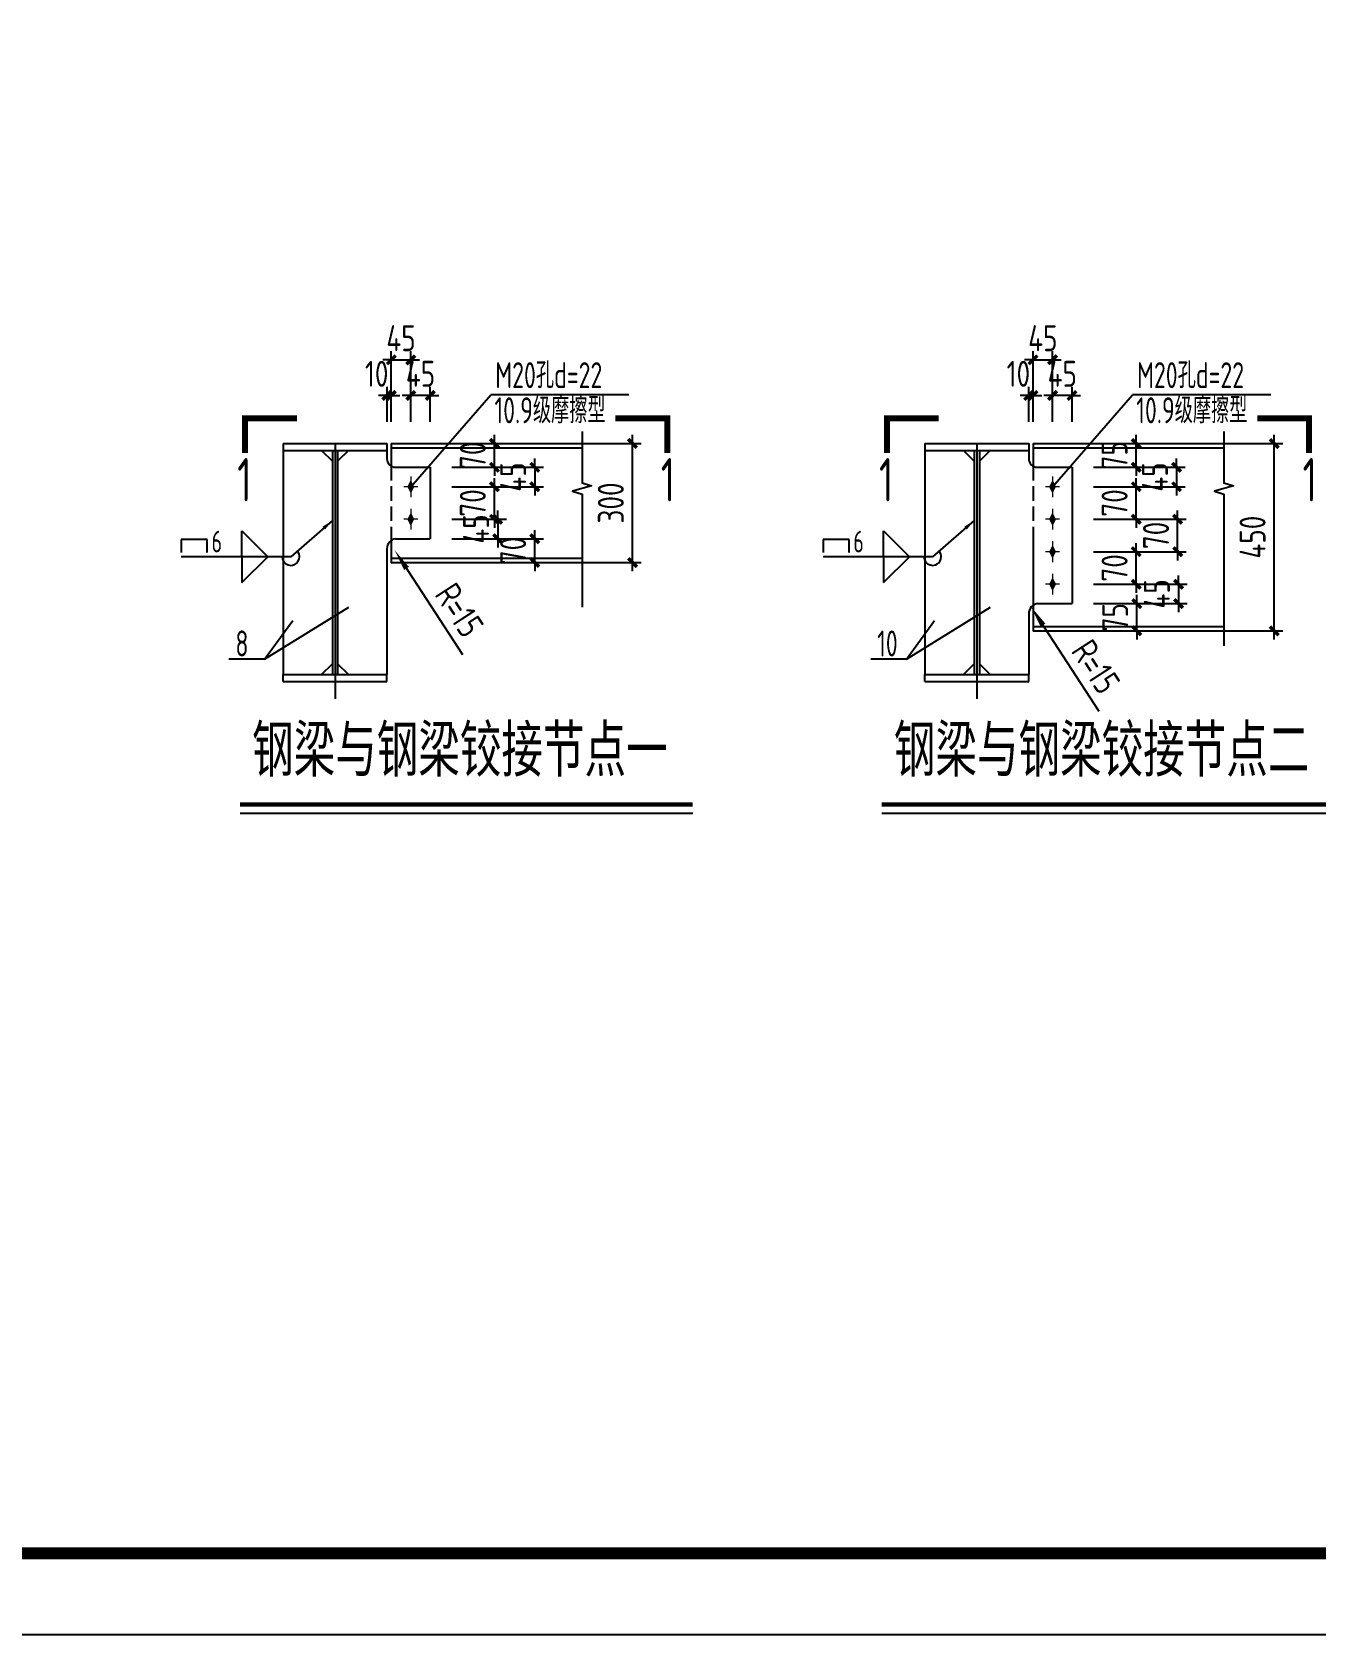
# Model space of a CAD drawing. Extents: x 180850 to 1400258, y 48356 to 327067.
# Drawn here: x 585291 to 607539, y 136382 to 164152 of the extents above; entities that cross this region are included whole.
import ezdxf
from ezdxf.enums import TextEntityAlignment as Align

# ---------------------------------------------------------------- set-up
doc = ezdxf.new("R2010")
doc.units = 0
doc.header["$LTSCALE"] = 1000
doc.linetypes.add('DASH', pattern=[0.35, 0.25, -0.1])
for name, color, linetype in [('AXIS', 3, 'Continuous'), ('BOLT', 251, 'Continuous'), ('GL', 150, 'Continuous'), ('NUM', 7, 'Continuous'), ('PUB_DIM', 3, 'Continuous'), ('PUB_TEXT', 7, 'Continuous'), ('PUB_TITLE', 4, 'Continuous'), ('PZ', 202, 'Continuous'), ('STXT_HF', 7, 'Continuous'), ('STXT_HF_TEXT', 7, 'Continuous'), ('TEXT', 7, 'Continuous'), ('THIN', 7, 'Continuous')]:
    doc.layers.add(name, color=color, linetype=linetype)
doc.layers.add('螺栓', color=15, linetype='Continuous', lineweight=18)
doc.styles.get("Standard").update_dxf_attribs({"font": 'gbenor.shx', "bigfont": 'gbcbig.shx'})
doc.styles.add('TSSD_Dimension', font='Tssdeng.shx', dxfattribs={"width": 0.8, "bigfont": 'hztxt.shx'})
doc.styles.add('TSSD_Label', font='tssdeng.shx', dxfattribs={"width": 0.7, "bigfont": 'hztxt.shx'})
doc.styles.add('TSSD_Norm', font='tssdeng.shx', dxfattribs={"bigfont": 'hztxt.shx'})
doc.styles.add('XD2008', font='tssdeng.shx', dxfattribs={"width": 0.7, "bigfont": 'hztxt.shx'})
doc.styles.add('标准字体', font='tssdeng.shx', dxfattribs={"width": 0.7, "bigfont": 'tssdchn.shx'})
doc.dimstyles.new('TSAN_20_150', dxfattribs={"dimtxt": 450, "dimasz": 150, "dimexe": 150, "dimexo": 375, "dimgap": 150, "dimtad": 2, "dimlfac": 0.133333, "dimzin": 0, "dimdsep": 46, "dimtxsty": 'TSSD_Dimension', "dimblk": 'CLOSEDBLANK', "dimblk1": 'CLOSEDBLANK', "dimblk2": 'CLOSEDBLANK', "dimcen": 0, "dimdle": 150, "dimclrt": 7, "dimadec": 0, "dimazin": 0, "dimtfac": 1, "dimtdec": 0, "dimtix": 1, "dimtmove": 2, "dimatfit": 3, "dimldrblk": 'CLOSEDBLANK', "dimfxl": 1, "dimtolj": 1, "dimtzin": 0, "dimarcsym": 0})
doc.dimstyles.new('TSSD_20_150', dxfattribs={"dimtxt": 450, "dimasz": 150, "dimexe": 150, "dimexo": 375, "dimgap": 150, "dimtad": 1, "dimdec": 0, "dimlfac": 0.133333, "dimzin": 0, "dimdsep": 46, "dimtxsty": 'TSSD_Dimension', "dimblk": 'ARCHTICK', "dimcen": 0, "dimdle": 150, "dimclrt": 7, "dimadec": 0, "dimazin": 0, "dimtfac": 1, "dimtdec": 0, "dimtix": 1, "dimtmove": 2, "dimatfit": 3, "dimfxl": 1, "dimtolj": 1, "dimtzin": 0, "dimarcsym": 0})
doc.dimstyles.new('TSSD_LEADER_STYLE_200.0', dxfattribs={"dimtxt": 0.18, "dimasz": 200, "dimexe": 0.18, "dimexo": 0.0625, "dimgap": 0.09, "dimtad": 0, "dimtih": 1, "dimtoh": 1, "dimdec": 4, "dimzin": 0, "dimdsep": 46, "dimtxsty": 'Standard', "dimcen": 0.09, "dimadec": 0, "dimazin": 0, "dimtfac": 1, "dimtdec": 4, "dimtofl": 0, "dimtmove": 0, "dimatfit": 3, "dimfxl": 1, "dimtolj": 1, "dimtzin": 0, "dimarcsym": 0})

# ---------------------------------------------------------------- blocks, each defined once
blk = doc.blocks.new('_ClosedBlank')
at = {"color": 0}
blk.add_lwpolyline([(0, 0, 0, 0.658, 0), (-2.5, 0, 0.658, 0.658, 0)], format="xyseb", dxfattribs=at)
blk = doc.blocks.new('*D25')
at = {"layer": 'AXIS', "color": 0, "lineweight": -2, "transparency": 16777216}
blk.add_line((592755, 153360), (591658, 155048), dxfattribs=at)
at = {"layer": 'Defpoints', "color": 0, "transparency": 16777216}
for p in [(591483, 155317), (591576, 155173)]:
    blk.add_point(p, dxfattribs=at)
at = {"layer": 'AXIS', "color": 0, "lineweight": -2, "transparency": 16777216, "xscale": 150, "yscale": 150, "zscale": 150, "rotation": 123.0198582543646}
blk.add_blockref('_ClosedBlank', (591576, 155173), dxfattribs=at)
at = {"layer": 'AXIS', "color": 7, "transparency": 16777216, "insert": (592697, 154137), "char_height": 450, "attachment_point": 5, "rotation": 303.0199, "style": 'TSSD_Dimension'}
blk.add_mtext('\\A1;R=15', dxfattribs=at)
blk = doc.blocks.new('高强螺栓')
at = {"layer": '螺栓'}
for p, q in [((16, 0), (-16, 0)), ((0, 24), (0, -24))]:
    blk.add_line(p, q, dxfattribs=at)
blk.add_solid([(-8, 0), (0, 16), (0, -16), (8, 0)], dxfattribs=at)
blk = doc.blocks.new('_ArchTick')
at = {"color": 0, "linetype": 'ByBlock', "const_width": 0.4}
blk.add_lwpolyline([(-0.5, -0.5), (0.5, 0.5)], dxfattribs=at)
blk = doc.blocks.new('*D26')
at = {"layer": 'AXIS', "color": 0, "lineweight": -2, "transparency": 16777216}
for p, q in [((593360, 155711), (593360, 155861)), ((592567, 155711), (593510, 155711)), ((593360, 155711), (593360, 155374)), ((592567, 155374), (593510, 155374)), ((593360, 155374), (593360, 155224))]:
    blk.add_line(p, q, dxfattribs=at)
at = {"layer": 'Defpoints', "color": 0, "transparency": 16777216}
for p in [(592192, 155711), (592192, 155374), (593360, 155374)]:
    blk.add_point(p, dxfattribs=at)
at = {"layer": 'AXIS', "color": 0, "lineweight": -2, "transparency": 16777216, "xscale": 150, "yscale": 150, "zscale": 150}
for p, rotation in [((593360, 155711), 270), ((593360, 155374), 90)]:
    blk.add_blockref('_ArchTick', p, dxfattribs=dict(at, rotation=rotation))
at = {"layer": 'AXIS', "color": 7, "transparency": 16777216, "insert": (592985, 155543), "char_height": 450, "attachment_point": 5, "rotation": 90, "style": 'TSSD_Dimension'}
blk.add_mtext('\\A1;45', dxfattribs=at)
blk = doc.blocks.new('*D27')
at = {"layer": 'AXIS', "color": 0, "lineweight": -2, "transparency": 16777216}
for p, q in [((591854, 157856), (591704, 157856)), ((591854, 157399), (591854, 158006)), ((592192, 157856), (591854, 157856)), ((592192, 157399), (592192, 158006)), ((592192, 157856), (592342, 157856))]:
    blk.add_line(p, q, dxfattribs=at)
at = {"layer": 'Defpoints', "color": 0, "transparency": 16777216}
for p in [(591854, 157856), (591854, 157024), (592192, 157024)]:
    blk.add_point(p, dxfattribs=at)
at = {"layer": 'AXIS', "color": 0, "lineweight": -2, "transparency": 16777216, "xscale": 150, "yscale": 150, "zscale": 150}
blk.add_blockref('_ArchTick', (591854, 157856), dxfattribs=at)
at = {"layer": 'AXIS', "color": 0, "lineweight": -2, "transparency": 16777216, "xscale": 150, "yscale": 150, "zscale": 150, "rotation": 180}
blk.add_blockref('_ArchTick', (592192, 157856), dxfattribs=at)
at = {"layer": 'AXIS', "color": 7, "transparency": 16777216, "insert": (592023, 158231), "char_height": 450, "attachment_point": 5, "style": 'TSSD_Dimension'}
blk.add_mtext('\\A1;45', dxfattribs=at)
blk = doc.blocks.new('*D28')
at = {"layer": 'AXIS', "color": 0, "lineweight": -2, "transparency": 16777216}
for p, q in [((594003, 155374), (594003, 155524)), ((592567, 155374), (594153, 155374)), ((594003, 154961), (594003, 155374)), ((593729, 154961), (594153, 154961)), ((594003, 154961), (594003, 154811))]:
    blk.add_line(p, q, dxfattribs=at)
at = {"layer": 'Defpoints', "color": 0, "transparency": 16777216}
for p in [(592192, 155374), (594003, 155374), (593354, 154961)]:
    blk.add_point(p, dxfattribs=at)
at = {"layer": 'AXIS', "color": 0, "lineweight": -2, "transparency": 16777216, "xscale": 150, "yscale": 150, "zscale": 150}
for p, rotation in [((594003, 155374), 270), ((594003, 154961), 90)]:
    blk.add_blockref('_ArchTick', p, dxfattribs=dict(at, rotation=rotation))
at = {"layer": 'AXIS', "color": 7, "transparency": 16777216, "insert": (593628, 155168), "char_height": 450, "attachment_point": 5, "rotation": 90, "style": 'TSSD_Dimension'}
blk.add_mtext('\\A1;70', dxfattribs=at)
blk = doc.blocks.new('*D29')
at = {"layer": 'AXIS', "color": 0, "lineweight": -2, "transparency": 16777216}
for p, q in [((592564, 157024), (593454, 157024)), ((593304, 157024), (593304, 157174)), ((593304, 156611), (593304, 157024)), ((592567, 156611), (593454, 156611)), ((593304, 156611), (593304, 156461))]:
    blk.add_line(p, q, dxfattribs=at)
at = {"layer": 'Defpoints', "color": 0, "transparency": 16777216}
for p in [(592189, 157024), (593304, 157024), (592192, 156611)]:
    blk.add_point(p, dxfattribs=at)
at = {"layer": 'AXIS', "color": 0, "lineweight": -2, "transparency": 16777216, "xscale": 150, "yscale": 150, "zscale": 150}
for p, rotation in [((593304, 157024), 270), ((593304, 156611), 90)]:
    blk.add_blockref('_ArchTick', p, dxfattribs=dict(at, rotation=rotation))
at = {"layer": 'AXIS', "color": 7, "transparency": 16777216, "insert": (592929, 156818), "char_height": 450, "attachment_point": 5, "rotation": 90, "style": 'TSSD_Dimension'}
blk.add_mtext('\\A1;70', dxfattribs=at)
blk = doc.blocks.new('*D30')
at = {"layer": 'AXIS', "color": 0, "lineweight": -2, "transparency": 16777216}
for p, q in [((593729, 157024), (595846, 157024)), ((595696, 154811), (595696, 157174)), ((593729, 154961), (595846, 154961))]:
    blk.add_line(p, q, dxfattribs=at)
at = {"layer": 'Defpoints', "color": 0, "transparency": 16777216}
for p in [(593354, 157024), (595696, 157024), (593354, 154961)]:
    blk.add_point(p, dxfattribs=at)
at = {"layer": 'AXIS', "color": 0, "lineweight": -2, "transparency": 16777216, "xscale": 150, "yscale": 150, "zscale": 150}
for p, rotation in [((595696, 157024), 90), ((595696, 154961), 270)]:
    blk.add_blockref('_ArchTick', p, dxfattribs=dict(at, rotation=rotation))
at = {"layer": 'AXIS', "color": 7, "transparency": 16777216, "insert": (595321, 155993), "char_height": 450, "attachment_point": 5, "rotation": 90, "style": 'TSSD_Dimension'}
blk.add_mtext('\\A1;300', dxfattribs=at)
blk = doc.blocks.new('*D31')
at = {"layer": 'AXIS', "color": 0, "lineweight": -2, "transparency": 16777216}
for p, q in [((591442, 157856), (591292, 157856)), ((591442, 157399), (591442, 158006)), ((591517, 157856), (591442, 157856)), ((591517, 157399), (591517, 158006)), ((591517, 157856), (591667, 157856))]:
    blk.add_line(p, q, dxfattribs=at)
at = {"layer": 'Defpoints', "color": 0, "transparency": 16777216}
for p in [(591442, 157856), (591442, 157024), (591517, 157024)]:
    blk.add_point(p, dxfattribs=at)
at = {"layer": 'AXIS', "color": 0, "lineweight": -2, "transparency": 16777216, "xscale": 150, "yscale": 150, "zscale": 150}
blk.add_blockref('_ArchTick', (591442, 157856), dxfattribs=at)
at = {"layer": 'AXIS', "color": 0, "lineweight": -2, "transparency": 16777216, "xscale": 150, "yscale": 150, "zscale": 150, "rotation": 180}
blk.add_blockref('_ArchTick', (591517, 157856), dxfattribs=at)
at = {"layer": 'AXIS', "color": 7, "transparency": 16777216, "insert": (591263, 158231), "char_height": 450, "attachment_point": 5, "style": 'TSSD_Dimension'}
blk.add_mtext('\\A1;10', dxfattribs=at)
blk = doc.blocks.new('*D32')
at = {"layer": 'AXIS', "color": 0, "lineweight": -2, "transparency": 16777216}
for p, q in [((591517, 157399), (591517, 158623)), ((591854, 157399), (591854, 158623)), ((591517, 158473), (591367, 158473)), ((591517, 158473), (591854, 158473)), ((591854, 158473), (592004, 158473))]:
    blk.add_line(p, q, dxfattribs=at)
at = {"layer": 'Defpoints', "color": 0, "transparency": 16777216}
for p in [(591854, 158473), (591517, 157024), (591854, 157024)]:
    blk.add_point(p, dxfattribs=at)
at = {"layer": 'AXIS', "color": 0, "lineweight": -2, "transparency": 16777216, "xscale": 150, "yscale": 150, "zscale": 150}
blk.add_blockref('_ArchTick', (591517, 158473), dxfattribs=at)
at = {"layer": 'AXIS', "color": 0, "lineweight": -2, "transparency": 16777216, "xscale": 150, "yscale": 150, "zscale": 150, "rotation": 180}
blk.add_blockref('_ArchTick', (591854, 158473), dxfattribs=at)
at = {"layer": 'AXIS', "color": 7, "transparency": 16777216, "insert": (591685, 158848), "char_height": 450, "attachment_point": 5, "style": 'TSSD_Dimension'}
blk.add_mtext('\\A1;45', dxfattribs=at)
blk = doc.blocks.new('*D33')
at = {"layer": 'AXIS', "color": 0, "lineweight": -2, "transparency": 16777216}
for p, q in [((594003, 156611), (594003, 156761)), ((592567, 156611), (594153, 156611)), ((594003, 156611), (594003, 156274)), ((592567, 156274), (594153, 156274)), ((594003, 156274), (594003, 156124))]:
    blk.add_line(p, q, dxfattribs=at)
at = {"layer": 'Defpoints', "color": 0, "transparency": 16777216}
for p in [(592192, 156611), (592192, 156274), (594003, 156274)]:
    blk.add_point(p, dxfattribs=at)
at = {"layer": 'AXIS', "color": 0, "lineweight": -2, "transparency": 16777216, "xscale": 150, "yscale": 150, "zscale": 150}
for p, rotation in [((594003, 156611), 270), ((594003, 156274), 90)]:
    blk.add_blockref('_ArchTick', p, dxfattribs=dict(at, rotation=rotation))
at = {"layer": 'AXIS', "color": 7, "transparency": 16777216, "insert": (593628, 156443), "char_height": 450, "attachment_point": 5, "rotation": 90, "style": 'TSSD_Dimension'}
blk.add_mtext('\\A1;45', dxfattribs=at)
blk = doc.blocks.new('_WELD004')
at = {"color": 0, "linetype": 'ByBlock'}
for p, q in [((0, 1), (1, 0)), ((0, 0), (0, 1))]:
    blk.add_line(p, q, dxfattribs=at)
blk = doc.blocks.new('_WELD0013')
at = {"color": 0, "linetype": 'ByBlock'}
for p, q in [((0.5, 1), (0, 1)), ((0.5, 0), (0.5, 1)), ((0, 0), (0.5, 0))]:
    blk.add_line(p, q, dxfattribs=at)
blk = doc.blocks.new('*D34')
at = {"layer": 'AXIS', "color": 0, "lineweight": -2, "transparency": 16777216}
for p, q in [((593304, 156274), (593304, 156424)), ((592567, 156274), (593454, 156274)), ((593304, 155711), (593304, 156274)), ((592567, 155711), (593454, 155711)), ((593304, 155711), (593304, 155561))]:
    blk.add_line(p, q, dxfattribs=at)
at = {"layer": 'Defpoints', "color": 0, "transparency": 16777216}
for p in [(592192, 156274), (593304, 156274), (592192, 155711)]:
    blk.add_point(p, dxfattribs=at)
at = {"layer": 'AXIS', "color": 0, "lineweight": -2, "transparency": 16777216, "xscale": 150, "yscale": 150, "zscale": 150}
for p, rotation in [((593304, 156274), 270), ((593304, 155711), 90)]:
    blk.add_blockref('_ArchTick', p, dxfattribs=dict(at, rotation=rotation))
at = {"layer": 'AXIS', "color": 7, "transparency": 16777216, "insert": (592929, 155993), "char_height": 450, "attachment_point": 5, "rotation": 90, "style": 'TSSD_Dimension'}
blk.add_mtext('\\A1;70', dxfattribs=at)
blk = doc.blocks.new('*D35')
at = {"layer": 'AXIS', "color": 0, "lineweight": -2, "transparency": 16777216}
blk.add_line((603783, 152378), (602686, 154066), dxfattribs=at)
at = {"layer": 'Defpoints', "color": 0, "transparency": 16777216}
for p in [(602511, 154335), (602604, 154192)]:
    blk.add_point(p, dxfattribs=at)
at = {"layer": 'AXIS', "color": 0, "lineweight": -2, "transparency": 16777216, "xscale": 150, "yscale": 150, "zscale": 150, "rotation": 123.0198582545169}
blk.add_blockref('_ClosedBlank', (602604, 154192), dxfattribs=at)
at = {"layer": 'AXIS', "color": 7, "transparency": 16777216, "insert": (603725, 153156), "char_height": 450, "attachment_point": 5, "rotation": 303.0199, "style": 'TSSD_Dimension'}
blk.add_mtext('\\A1;R=15', dxfattribs=at)
blk = doc.blocks.new('*D36')
at = {"layer": 'AXIS', "color": 0, "lineweight": -2, "transparency": 16777216}
for p, q in [((605158, 154586), (605158, 154736)), ((603687, 154586), (605308, 154586)), ((605158, 154586), (605158, 154249)), ((603687, 154249), (605308, 154249)), ((605158, 154249), (605158, 154099))]:
    blk.add_line(p, q, dxfattribs=at)
at = {"layer": 'Defpoints', "color": 0, "transparency": 16777216}
for p in [(603312, 154586), (603312, 154249), (605158, 154249)]:
    blk.add_point(p, dxfattribs=at)
at = {"layer": 'AXIS', "color": 0, "lineweight": -2, "transparency": 16777216, "xscale": 150, "yscale": 150, "zscale": 150}
for p, rotation in [((605158, 154586), 270), ((605158, 154249), 90)]:
    blk.add_blockref('_ArchTick', p, dxfattribs=dict(at, rotation=rotation))
at = {"layer": 'AXIS', "color": 7, "transparency": 16777216, "insert": (604783, 154418), "char_height": 450, "attachment_point": 5, "rotation": 90, "style": 'TSSD_Dimension'}
blk.add_mtext('\\A1;45', dxfattribs=at)
blk = doc.blocks.new('*D37')
at = {"layer": 'AXIS', "color": 0, "lineweight": -2, "transparency": 16777216}
for p, q in [((602975, 157856), (602825, 157856)), ((602975, 157399), (602975, 158006)), ((603312, 157856), (602975, 157856)), ((603312, 157399), (603312, 158006)), ((603312, 157856), (603462, 157856))]:
    blk.add_line(p, q, dxfattribs=at)
at = {"layer": 'Defpoints', "color": 0, "transparency": 16777216}
for p in [(602975, 157856), (602975, 157024), (603312, 157024)]:
    blk.add_point(p, dxfattribs=at)
at = {"layer": 'AXIS', "color": 0, "lineweight": -2, "transparency": 16777216, "xscale": 150, "yscale": 150, "zscale": 150}
blk.add_blockref('_ArchTick', (602975, 157856), dxfattribs=at)
at = {"layer": 'AXIS', "color": 0, "lineweight": -2, "transparency": 16777216, "xscale": 150, "yscale": 150, "zscale": 150, "rotation": 180}
blk.add_blockref('_ArchTick', (603312, 157856), dxfattribs=at)
at = {"layer": 'AXIS', "color": 7, "transparency": 16777216, "insert": (603144, 158231), "char_height": 450, "attachment_point": 5, "style": 'TSSD_Dimension'}
blk.add_mtext('\\A1;45', dxfattribs=at)
blk = doc.blocks.new('*D38')
at = {"layer": 'AXIS', "color": 0, "lineweight": -2, "transparency": 16777216}
for p, q in [((603687, 154249), (604585, 154249)), ((604435, 154249), (604435, 154399)), ((604435, 153778), (604435, 154249)), ((603734, 153778), (604585, 153778)), ((604435, 153778), (604435, 153628))]:
    blk.add_line(p, q, dxfattribs=at)
at = {"layer": 'Defpoints', "color": 0, "transparency": 16777216}
for p in [(603312, 154249), (604435, 154249), (603359, 153778)]:
    blk.add_point(p, dxfattribs=at)
at = {"layer": 'AXIS', "color": 0, "lineweight": -2, "transparency": 16777216, "xscale": 150, "yscale": 150, "zscale": 150}
for p, rotation in [((604435, 154249), 270), ((604435, 153778), 90)]:
    blk.add_blockref('_ArchTick', p, dxfattribs=dict(at, rotation=rotation))
at = {"layer": 'AXIS', "color": 7, "transparency": 16777216, "insert": (604060, 154013), "char_height": 450, "attachment_point": 5, "rotation": 90, "style": 'TSSD_Dimension'}
blk.add_mtext('\\A1;75', dxfattribs=at)
blk = doc.blocks.new('*D39')
at = {"layer": 'AXIS', "color": 0, "lineweight": -2, "transparency": 16777216}
for p, q in [((603685, 157024), (604575, 157024)), ((604425, 157024), (604425, 157174)), ((604425, 156611), (604425, 157024)), ((603687, 156611), (604575, 156611)), ((604425, 156611), (604425, 156461))]:
    blk.add_line(p, q, dxfattribs=at)
at = {"layer": 'Defpoints', "color": 0, "transparency": 16777216}
for p in [(603310, 157024), (604425, 157024), (603312, 156611)]:
    blk.add_point(p, dxfattribs=at)
at = {"layer": 'AXIS', "color": 0, "lineweight": -2, "transparency": 16777216, "xscale": 150, "yscale": 150, "zscale": 150}
for p, rotation in [((604425, 157024), 270), ((604425, 156611), 90)]:
    blk.add_blockref('_ArchTick', p, dxfattribs=dict(at, rotation=rotation))
at = {"layer": 'AXIS', "color": 7, "transparency": 16777216, "insert": (604050, 156818), "char_height": 450, "attachment_point": 5, "rotation": 90, "style": 'TSSD_Dimension'}
blk.add_mtext('\\A1;75', dxfattribs=at)
blk = doc.blocks.new('*D40')
at = {"layer": 'AXIS', "color": 0, "lineweight": -2, "transparency": 16777216}
for p, q in [((604850, 157024), (606966, 157024)), ((606816, 153628), (606816, 157174)), ((604850, 153778), (606966, 153778))]:
    blk.add_line(p, q, dxfattribs=at)
at = {"layer": 'Defpoints', "color": 0, "transparency": 16777216}
for p in [(604475, 157024), (606816, 157024), (604475, 153778)]:
    blk.add_point(p, dxfattribs=at)
at = {"layer": 'AXIS', "color": 0, "lineweight": -2, "transparency": 16777216, "xscale": 150, "yscale": 150, "zscale": 150}
for p, rotation in [((606816, 157024), 90), ((606816, 153778), 270)]:
    blk.add_blockref('_ArchTick', p, dxfattribs=dict(at, rotation=rotation))
at = {"layer": 'AXIS', "color": 7, "transparency": 16777216, "insert": (606441, 155401), "char_height": 450, "attachment_point": 5, "rotation": 90, "style": 'TSSD_Dimension'}
blk.add_mtext('\\A1;450', dxfattribs=at)
blk = doc.blocks.new('*D41')
at = {"layer": 'AXIS', "color": 0, "lineweight": -2, "transparency": 16777216}
for p, q in [((602562, 157856), (602412, 157856)), ((602562, 157399), (602562, 158006)), ((602637, 157856), (602562, 157856)), ((602637, 157399), (602637, 158006)), ((602637, 157856), (602787, 157856))]:
    blk.add_line(p, q, dxfattribs=at)
at = {"layer": 'Defpoints', "color": 0, "transparency": 16777216}
for p in [(602562, 157856), (602562, 157024), (602637, 157024)]:
    blk.add_point(p, dxfattribs=at)
at = {"layer": 'AXIS', "color": 0, "lineweight": -2, "transparency": 16777216, "xscale": 150, "yscale": 150, "zscale": 150}
blk.add_blockref('_ArchTick', (602562, 157856), dxfattribs=at)
at = {"layer": 'AXIS', "color": 0, "lineweight": -2, "transparency": 16777216, "xscale": 150, "yscale": 150, "zscale": 150, "rotation": 180}
blk.add_blockref('_ArchTick', (602637, 157856), dxfattribs=at)
at = {"layer": 'AXIS', "color": 7, "transparency": 16777216, "insert": (602383, 158231), "char_height": 450, "attachment_point": 5, "style": 'TSSD_Dimension'}
blk.add_mtext('\\A1;10', dxfattribs=at)
blk = doc.blocks.new('*D42')
at = {"layer": 'AXIS', "color": 0, "lineweight": -2, "transparency": 16777216}
for p, q in [((602637, 157399), (602637, 158623)), ((602975, 157399), (602975, 158623)), ((602637, 158473), (602487, 158473)), ((602637, 158473), (602975, 158473)), ((602975, 158473), (603125, 158473))]:
    blk.add_line(p, q, dxfattribs=at)
at = {"layer": 'Defpoints', "color": 0, "transparency": 16777216}
for p in [(602975, 158473), (602637, 157024), (602975, 157024)]:
    blk.add_point(p, dxfattribs=at)
at = {"layer": 'AXIS', "color": 0, "lineweight": -2, "transparency": 16777216, "xscale": 150, "yscale": 150, "zscale": 150}
blk.add_blockref('_ArchTick', (602637, 158473), dxfattribs=at)
at = {"layer": 'AXIS', "color": 0, "lineweight": -2, "transparency": 16777216, "xscale": 150, "yscale": 150, "zscale": 150, "rotation": 180}
blk.add_blockref('_ArchTick', (602975, 158473), dxfattribs=at)
at = {"layer": 'AXIS', "color": 7, "transparency": 16777216, "insert": (602806, 158848), "char_height": 450, "attachment_point": 5, "style": 'TSSD_Dimension'}
blk.add_mtext('\\A1;45', dxfattribs=at)
blk = doc.blocks.new('*D43')
at = {"layer": 'AXIS', "color": 0, "lineweight": -2, "transparency": 16777216}
for p, q in [((605124, 156611), (605124, 156761)), ((603687, 156611), (605274, 156611)), ((605124, 156611), (605124, 156274)), ((603687, 156274), (605274, 156274)), ((605124, 156274), (605124, 156124))]:
    blk.add_line(p, q, dxfattribs=at)
at = {"layer": 'Defpoints', "color": 0, "transparency": 16777216}
for p in [(603312, 156611), (603312, 156274), (605124, 156274)]:
    blk.add_point(p, dxfattribs=at)
at = {"layer": 'AXIS', "color": 0, "lineweight": -2, "transparency": 16777216, "xscale": 150, "yscale": 150, "zscale": 150}
for p, rotation in [((605124, 156611), 270), ((605124, 156274), 90)]:
    blk.add_blockref('_ArchTick', p, dxfattribs=dict(at, rotation=rotation))
at = {"layer": 'AXIS', "color": 7, "transparency": 16777216, "insert": (604749, 156443), "char_height": 450, "attachment_point": 5, "rotation": 90, "style": 'TSSD_Dimension'}
blk.add_mtext('\\A1;45', dxfattribs=at)
blk = doc.blocks.new('*D44')
at = {"layer": 'AXIS', "color": 0, "lineweight": -2, "transparency": 16777216}
for p, q in [((604425, 156274), (604425, 156424)), ((603687, 156274), (604575, 156274)), ((604425, 155711), (604425, 156274)), ((603687, 155711), (604575, 155711)), ((604425, 155711), (604425, 155561))]:
    blk.add_line(p, q, dxfattribs=at)
at = {"layer": 'Defpoints', "color": 0, "transparency": 16777216}
for p in [(603312, 156274), (604425, 156274), (603312, 155711)]:
    blk.add_point(p, dxfattribs=at)
at = {"layer": 'AXIS', "color": 0, "lineweight": -2, "transparency": 16777216, "xscale": 150, "yscale": 150, "zscale": 150}
for p, rotation in [((604425, 156274), 270), ((604425, 155711), 90)]:
    blk.add_blockref('_ArchTick', p, dxfattribs=dict(at, rotation=rotation))
at = {"layer": 'AXIS', "color": 7, "transparency": 16777216, "insert": (604050, 155993), "char_height": 450, "attachment_point": 5, "rotation": 90, "style": 'TSSD_Dimension'}
blk.add_mtext('\\A1;70', dxfattribs=at)
blk = doc.blocks.new('*D45')
at = {"layer": 'AXIS', "color": 0, "lineweight": -2, "transparency": 16777216}
for p, q in [((605143, 155711), (605143, 155861)), ((603687, 155711), (605293, 155711)), ((605143, 155149), (605143, 155711)), ((603687, 155149), (605293, 155149)), ((605143, 155149), (605143, 154999))]:
    blk.add_line(p, q, dxfattribs=at)
at = {"layer": 'Defpoints', "color": 0, "transparency": 16777216}
for p in [(603312, 155711), (605143, 155711), (603312, 155149)]:
    blk.add_point(p, dxfattribs=at)
at = {"layer": 'AXIS', "color": 0, "lineweight": -2, "transparency": 16777216, "xscale": 150, "yscale": 150, "zscale": 150}
for p, rotation in [((605143, 155711), 270), ((605143, 155149), 90)]:
    blk.add_blockref('_ArchTick', p, dxfattribs=dict(at, rotation=rotation))
at = {"layer": 'AXIS', "color": 7, "transparency": 16777216, "insert": (604768, 155430), "char_height": 450, "attachment_point": 5, "rotation": 90, "style": 'TSSD_Dimension'}
blk.add_mtext('\\A1;70', dxfattribs=at)
blk = doc.blocks.new('*D46')
at = {"layer": 'AXIS', "color": 0, "lineweight": -2, "transparency": 16777216}
for p, q in [((604425, 155149), (604425, 155299)), ((603687, 155149), (604575, 155149)), ((604425, 154586), (604425, 155149)), ((603687, 154586), (604575, 154586)), ((604425, 154586), (604425, 154436))]:
    blk.add_line(p, q, dxfattribs=at)
at = {"layer": 'Defpoints', "color": 0, "transparency": 16777216}
for p in [(603312, 155149), (604425, 155149), (603312, 154586)]:
    blk.add_point(p, dxfattribs=at)
at = {"layer": 'AXIS', "color": 0, "lineweight": -2, "transparency": 16777216, "xscale": 150, "yscale": 150, "zscale": 150}
for p, rotation in [((604425, 155149), 270), ((604425, 154586), 90)]:
    blk.add_blockref('_ArchTick', p, dxfattribs=dict(at, rotation=rotation))
at = {"layer": 'AXIS', "color": 7, "transparency": 16777216, "insert": (604050, 154868), "char_height": 450, "attachment_point": 5, "rotation": 90, "style": 'TSSD_Dimension'}
blk.add_mtext('\\A1;70', dxfattribs=at)

msp = doc.modelspace()

# ---------------------------------------------------------------- linework, layer by layer
at = {"layer": 'AXIS'}
for p, q in [((590541.6, 157023.94), (590541.6, 152598.94)), ((601662.39, 157023.94), (601662.39, 152598.94))]:
    msp.add_line(p, q, dxfattribs=at)
at = {"layer": 'GL'}
for p, q in [((589641.6, 157023.94), (589641.6, 156903.94)), ((589641.6, 157023.94), (591441.6, 157023.94)), ((589641.6, 156903.94), (591441.6, 156903.94)), ((590496.6, 156903.94), (590496.6, 153018.94)), ((590586.6, 156903.94), (590586.6, 153018.94)), ((591441.6, 157023.94), (591441.6, 156903.94)), ((591516.6, 157023.94), (594823.52, 157023.94)), ((591516.6, 157023.94), (591516.6, 156631.54)), ((591516.6, 156948.94), (594823.52, 156948.94)), ((600762.39, 157023.94), (600762.39, 156903.94)), ((600762.39, 157023.94), (602562.39, 157023.94)), ((600762.39, 156903.94), (602562.39, 156903.94)), ((601617.39, 156903.94), (601617.39, 153018.94)), ((601707.39, 156903.94), (601707.39, 153018.94)), ((602562.39, 157023.94), (602562.39, 156903.94)), ((602637.39, 157023.94), (605944.32, 157023.94)), ((602637.39, 157023.94), (602637.39, 156631.54)), ((602637.39, 156948.94), (605944.32, 156948.94)), ((591516.6, 155345.89), (591516.6, 154957.69)), ((602637.39, 155345.89), (602637.39, 153773.83)), ((591516.6, 155036.44), (594823.52, 155036.44)), ((591516.6, 154961.44), (594823.52, 154961.44)), ((602637.39, 153852.58), (605944.32, 153852.58)), ((602637.39, 153777.58), (605944.32, 153777.58)), ((589641.6, 152898.94), (589641.6, 153018.94)), ((589641.6, 153018.94), (591441.6, 153018.94)), ((591441.6, 152898.94), (591441.6, 153018.94)), ((600762.39, 152898.94), (600762.39, 153018.94)), ((600762.39, 153018.94), (602562.39, 153018.94)), ((602562.39, 152898.94), (602562.39, 153018.94)), ((589641.6, 152898.94), (591441.6, 152898.94)), ((600762.39, 152898.94), (602562.39, 152898.94))]:
    msp.add_line(p, q, dxfattribs=at)
at = {"layer": 'GL', "linetype": 'DASH'}
for p, q in [((591516.6, 156631.54), (591516.6, 155345.89)), ((602637.39, 156631.54), (602637.39, 155345.89))]:
    msp.add_line(p, q, dxfattribs=at)
at = {"layer": 'GL'}
for points in [[(594823.52, 157233.94), (594823.52, 156340.39), (594988.52, 156287.89), (594658.52, 156197.89), (594823.52, 156145.39), (594823.52, 154188.94)], [(605944.32, 157233.94), (605944.32, 156340.39), (606109.32, 156287.89), (605779.32, 156197.89), (605944.32, 156145.39), (605944.32, 153517.5)]]:
    msp.add_lwpolyline(points, dxfattribs=at)
at = {"layer": 'NUM', "const_width": 75}
for points in [[(588894.87, 150771.5), (596741.52, 150771.5)], [(600015.67, 150771.5), (607862.32, 150771.5)]]:
    msp.add_lwpolyline(points, dxfattribs=at)
at = {"layer": 'PUB_DIM', "const_width": 105}
for points in [[(589883.15, 157458.6), (588983.15, 157458.6), (588983.15, 156858.6)], [(595399.93, 157458.6), (596299.93, 157458.6), (596299.93, 156858.6)], [(601003.95, 157458.6), (600103.95, 157458.6), (600103.95, 156858.6)], [(606520.73, 157458.6), (607420.73, 157458.6), (607420.73, 156858.6)]]:
    msp.add_lwpolyline(points, dxfattribs=at)
at = {"layer": 'PUB_TITLE'}
msp.add_lwpolyline([(552677.75, 220381.89), (671606.93, 220381.89), (671606.93, 136381.97), (552677.75, 136381.97)], close=True, dxfattribs=at)
at = {"layer": 'PUB_TITLE', "const_width": 212.12}
msp.add_lwpolyline([(556213.1, 137796.11), (556213.1, 218967.75), (670192.79, 218967.75), (670192.79, 137796.11)], close=True, dxfattribs=at)
at = {"layer": 'PZ'}
for p, q in [((589641.6, 156903.94), (589641.6, 153018.94)), ((590309.1, 156903.94), (590496.6, 156716.44)), ((590774.1, 156903.94), (590586.6, 156716.44)), ((591441.6, 156903.94), (591441.6, 156761.44)), ((600762.39, 156903.94), (600762.39, 153018.94)), ((601429.89, 156903.94), (601617.39, 156716.44)), ((601894.89, 156903.94), (601707.39, 156716.44)), ((602562.39, 156903.94), (602562.39, 156761.44)), ((591591.6, 156611.44), (592191.6, 156611.44)), ((592191.6, 156611.44), (592191.6, 155373.94)), ((602712.39, 156611.44), (603312.39, 156611.44)), ((603312.39, 156611.44), (603312.39, 154248.94)), ((591591.6, 155373.94), (592191.6, 155373.94)), ((591441.6, 155207.65), (591441.6, 153018.94)), ((602712.39, 154248.94), (603312.39, 154248.94)), ((602562.39, 154082.65), (602562.39, 153018.94)), ((590309.1, 153018.94), (590496.6, 153206.44)), ((590774.1, 153018.94), (590586.6, 153206.44)), ((601429.89, 153018.94), (601617.39, 153206.44)), ((601894.89, 153018.94), (601707.39, 153206.44))]:
    msp.add_line(p, q, dxfattribs=at)
for centre, radius, start, end in [((591591.6, 156761.44), 150, 180, 270), ((602712.39, 156761.44), 150, 180, 270), ((591612.21, 155204.55), 170.65, 96.939331, 181.042495), ((602733.01, 154079.55), 170.65, 96.939331, 181.042495)]:
    msp.add_arc(centre, radius, start, end, dxfattribs=at)
at = {"layer": 'STXT_HF'}
for p, q in [((589776.08, 155062.47), (587877.32, 155062.47)), ((600896.88, 155062.47), (598998.12, 155062.47))]:
    msp.add_line(p, q, dxfattribs=at)
for centre in [(589776.08, 155062.47), (600896.88, 155062.47)]:
    msp.add_arc(centre, 150, 180, 37.565166, dxfattribs=at)
at = {"layer": 'TEXT', "color": 3}
for p, q in [((591854.1, 156273.94), (593241.42, 157863.93)), ((595634.54, 157863.93), (593241.42, 157863.93)), ((602974.89, 156273.94), (604362.22, 157863.93)), ((606755.34, 157863.93), (604362.22, 157863.93)), ((589320.51, 153287.24), (590779.93, 154187.86)), ((600441.31, 153287.24), (601900.73, 154187.86)), ((589320.51, 153287.24), (589810.75, 153955.55)), ((600441.31, 153287.24), (600931.55, 153955.55)), ((589320.51, 153287.24), (588702.4, 153287.24)), ((600441.31, 153287.24), (599823.2, 153287.24))]:
    msp.add_line(p, q, dxfattribs=at)
at = {"layer": 'THIN'}
for points in [[(588894.87, 150621.5), (596741.52, 150621.5)], [(600015.67, 150621.5), (607862.32, 150621.5)]]:
    msp.add_lwpolyline(points, dxfattribs=at)

# ---------------------------------------------------------------- block references
at = {"layer": 'BOLT', "xscale": 7.500000000000003, "yscale": 7.500000000000003, "zscale": 7.500000000000003}
for p in [(591854.1, 156273.94), (602974.89, 156273.94), (591854.1, 155711.44), (602974.89, 155711.44), (602974.89, 155148.94), (602974.89, 154586.44)]:
    msp.add_blockref('高强螺栓', p, dxfattribs=at)
at = {"layer": 'STXT_HF', "xscale": 450.0000000000002, "yscale": 450.0000000000002, "zscale": 450.0000000000002}
for p in [(588927.32, 155062.47), (600048.12, 155062.47)]:
    msp.add_blockref('_WELD004', p, dxfattribs=at)
at = {"layer": 'STXT_HF', "yscale": 450.0000000000002}
for name, p, xscale, zscale, rotation in [('_WELD0013', (588327.32, 155137.47), 450.0000000000002, 450.0000000000002, 90), ('_WELD0013', (599448.12, 155137.47), 450.0000000000002, 450.0000000000002, 90), ('_WELD004', (588927.32, 155062.47), -450.0000000000002, 450.0000000000003, 180), ('_WELD004', (600048.12, 155062.47), -450.0000000000002, 450.0000000000003, 180)]:
    msp.add_blockref(name, p, dxfattribs=dict(at, xscale=xscale, zscale=zscale, rotation=rotation))

# ---------------------------------------------------------------- texts
at = {"layer": 'NUM', "style": 'TSSD_Norm', "width": 0.8}
for s, p in [('钢梁与钢梁铰接节点一', (589104.87, 150981.5)), ('钢梁与钢梁铰接节点二', (600225.67, 150981.5))]:
    msp.add_text(s, height=900, dxfattribs=at).set_placement(p, align=Align.BOTTOM_LEFT)
at = {"layer": 'PUB_TEXT', "style": 'XD2008', "width": 0.7}
for p in [(588971.47, 156395.58), (596311.62, 156395.58), (600092.26, 156395.58), (607432.42, 156395.58)]:
    msp.add_text('1', height=750, dxfattribs=at).set_placement(p, align=Align.MIDDLE_CENTER)
at = {"layer": 'STXT_HF_TEXT', "style": 'TSSD_Label', "width": 0.7}
for p in [(588402.32, 155137.47), (599523.12, 155137.47)]:
    msp.add_text('6', height=375, dxfattribs=at).set_placement(p)
at = {"layer": 'TEXT', "width": 0.7}
for s, style, p in [('M20孔d=22 ', 'TSSD_Norm', (593317.76, 157982.27)), ('M20孔d=22 ', 'TSSD_Norm', (604438.56, 157982.27)), ('10.9级摩擦型 ', 'TSSD_Norm', (593304.95, 157374.2)), ('10.9级摩擦型 ', 'TSSD_Norm', (604425.75, 157374.2)), ('8', '标准字体', (588814.81, 153333.96)), ('10', '标准字体', (599935.61, 153333.96))]:
    msp.add_text(s, height=450, dxfattribs=dict(at, style=style)).set_placement(p)

# ---------------------------------------------------------------- dimensions: what is measured, and where the dimension line sits
at = {"layer": 'AXIS'}
for base, p1, p2, picture, middle in [((591854.1, 158472.9), (591516.6, 157023.94), (591854.1, 157023.94), '*D32', (591685.35, 158847.9)), ((602974.89, 158472.9), (602637.39, 157023.94), (602974.89, 157023.94), '*D42', (602806.14, 158847.9))]:
    dim = msp.add_linear_dim(base=base, p1=p1, p2=p2, dimstyle='TSSD_20_150', dxfattribs=at)
    dim.commit()
    dim.dimension.update_dxf_attribs({"geometry": picture, "text_midpoint": middle})
for base, p1, p2, picture, middle in [((591441.6, 157855.51), (591516.6, 157023.94), (591441.6, 157023.94), '*D31', (591262.68, 158230.51)), ((602562.39, 157855.51), (602637.39, 157023.94), (602562.39, 157023.94), '*D41', (602383.47, 158230.51))]:
    dim = msp.add_linear_dim(base=base, p1=p1, p2=p2, dimstyle='TSSD_20_150', dxfattribs=at)
    dim.commit()
    dim.dimension.update_dxf_attribs({"geometry": picture, "text_midpoint": middle, "dimtype": 160})
for base, p1, p2, angle, picture, middle in [((591854.1, 157855.51), (592191.6, 157023.94), (591854.1, 157023.94), 180, '*D27', (592022.85, 158230.51)), ((602974.89, 157855.51), (603312.39, 157023.94), (602974.89, 157023.94), 180, '*D37', (603143.64, 158230.51)), ((594002.9, 156273.94), (592191.6, 156611.44), (592191.6, 156273.94), 270, '*D33', (593627.9, 156442.69)), ((605123.7, 156273.94), (603312.39, 156611.44), (603312.39, 156273.94), 270, '*D43', (604748.7, 156442.69)), ((593359.75, 155373.94), (592191.6, 155711.44), (592191.6, 155373.94), 270, '*D26', (592984.75, 155542.69)), ((605157.98, 154248.94), (603312.39, 154586.44), (603312.39, 154248.94), 270, '*D36', (604782.98, 154417.69))]:
    dim = msp.add_linear_dim(base=base, p1=p1, p2=p2, angle=angle, dimstyle='TSSD_20_150', dxfattribs=at)
    dim.commit()
    dim.dimension.update_dxf_attribs({"geometry": picture, "text_midpoint": middle})
for base, p1, p2, text, picture, middle in [((593303.8, 157023.94), (592191.6, 156611.44), (592189.37, 157023.94), '70', '*D29', (592928.8, 156817.69)), ((595695.7, 157023.94), (593354.1, 154961.44), (593354.1, 157023.94), '300', '*D30', (595320.7, 155992.69)), ((604424.6, 157023.94), (603312.39, 156611.44), (603310.17, 157023.94), '75', '*D39', (604049.6, 156817.69)), ((606816.5, 157023.94), (604474.89, 153777.58), (604474.89, 157023.94), '450', '*D40', (606441.5, 155400.76)), ((593303.8, 156273.94), (592191.6, 155711.44), (592191.6, 156273.94), '70', '*D34', (592928.8, 155992.69)), ((604424.6, 156273.94), (603312.39, 155711.44), (603312.39, 156273.94), '70', '*D44', (604049.6, 155992.69)), ((605142.91, 155711.44), (603312.39, 155148.94), (603312.39, 155711.44), '70', '*D45', (604767.91, 155430.19)), ((594002.9, 155373.94), (593354.1, 154961.44), (592191.6, 155373.94), '70', '*D28', (593627.9, 155167.69)), ((604424.6, 155148.94), (603312.39, 154586.44), (603312.39, 155148.94), '70', '*D46', (604049.6, 154867.69)), ((604434.6, 154248.94), (603358.63, 153777.58), (603312.39, 154248.94), '75', '*D38', (604059.6, 154013.26))]:
    dim = msp.add_linear_dim(base=base, p1=p1, p2=p2, angle=90, text=text, dimstyle='TSSD_20_150', dxfattribs=at)
    dim.commit()
    dim.dimension.update_dxf_attribs({"geometry": picture, "text_midpoint": middle})
for center, mpoint, picture, middle in [((591483.44, 155316.52), (591576.43, 155173.44), '*D25', (592382.53, 153933.1)), ((602511.25, 154334.6), (602604.24, 154191.52), '*D35', (603410.34, 152951.18))]:
    dim = msp.add_radius_dim(center=center, mpoint=mpoint, text='R=15', dimstyle='TSAN_20_150', override={"dimdec": 0, "dimtix": 0, "dimtofl": 0, "dimtmove": 1}, dxfattribs=at)
    dim.commit()
    dim.dimension.update_dxf_attribs({"geometry": picture, "text_midpoint": middle, "dimtype": 164})

# ---------------------------------------------------------------- leaders
at = {"layer": 'STXT_HF'}
for points in [[(590496.6, 155688.42), (589776.08, 155062.47)], [(601617.39, 155688.42), (600896.88, 155062.47)]]:
    msp.add_leader(points, dimstyle='TSSD_LEADER_STYLE_200.0', dxfattribs=at)

doc.saveas('drawing.dxf')
